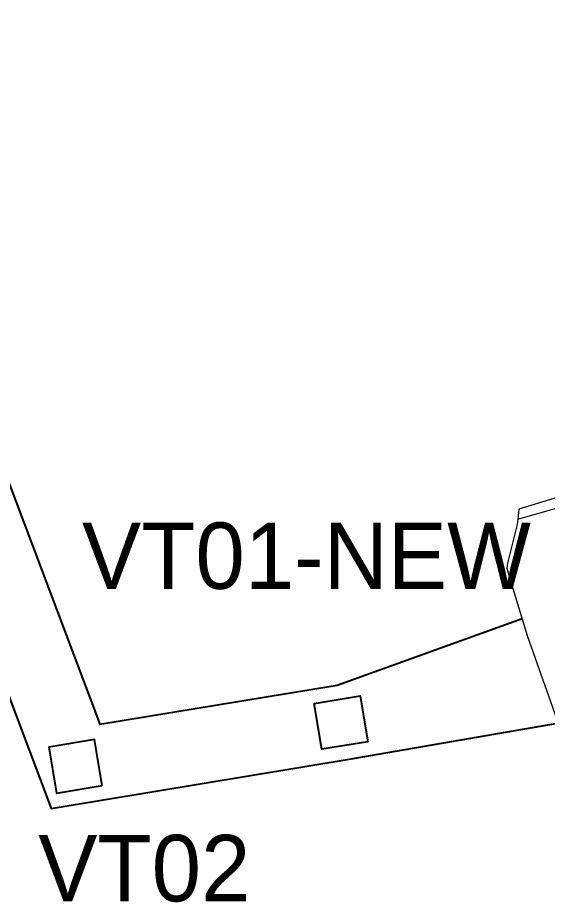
# Model space of a CAD drawing. Header units: inches. Extents: x 543393 to 2689207, y 1841861 to 9121372.
# Drawn here: x 547262.6 to 547422.2, y 1841868.8 to 1842135.2 of the extents above; entities that cross this region are included whole.
import ezdxf
from ezdxf.enums import TextEntityAlignment as Align

# ---------------------------------------------------------------- set-up
doc = ezdxf.new("R2010")
doc.units = ezdxf.units.IN
doc.header["$MEASUREMENT"] = 0
doc.layers.add('A-Wall', color=3, linetype='Continuous', lineweight=30)
doc.layers.add('Level 30', color=7, linetype='Continuous', lineweight=0)
doc.layers.add('NET', color=2, linetype='Continuous')
doc.layers.add('NET THAY', color=4, linetype='Continuous')
doc.styles.add('VHCOUR', font='', dxfattribs={"height": 1.5})
doc.styles.get('VHCOUR').set_extended_font_data('.VnCourier NewH')

# ---------------------------------------------------------------- blocks, each defined once
blk = doc.blocks.new('NVP')
at = {"layer": 'A-Wall'}
for p, q in [((184493.5, 2774.4), (187583.5, 2774.4)), ((188483.5, 2774.4), (188903.5, 2774.4)), ((188793.5, 4774.4), (190193.5, 4774.4)), ((188793.5, 4574.4), (190193.5, 4574.4)), ((189803.5, 2774.4), (195983.5, 2774.4)), ((191393.5, 4574.4), (194393.5, 4573.5)), ((191393.6, 4774.4), (194393.5, 4773.5)), ((194403.5, 2774.4), (195983.5, 2774.4)), ((195593.5, 4774.4), (196993.5, 4774.4)), ((195593.5, 4574.4), (196993.5, 4574.4)), ((198203.5, 2774.4), (204383.5, 2774.4)), ((201193.5, 2774.4), (199003.5, 2774.4)), ((201293.5, 4774.4), (202293.5, 4774.4)), ((201293.5, 4574.4), (202293.5, 4574.4)), ((203493.5, 4774.4), (207393.5, 4774.4)), ((203493.5, 4574.4), (207393.5, 4574.4)), ((205283.5, 2774.4), (205393.5, 2774.4)), ((205593.5, 2774.4), (205703.5, 2774.4)), ((206603.5, 2774.4), (209793.5, 2774.4)), ((208593.5, 4774.4), (211193.5, 4774.4)), ((208593.5, 4574.4), (211193.5, 4574.4)), ((213793.5, 2774.4), (210793.5, 2774.4)), ((213893.5, 4774.4), (212393.5, 4774.4)), ((213893.5, 4574.4), (212393.5, 4574.4)), ((184493.5, 2574.4), (187583.5, 2574.4)), ((188483.5, 2574.4), (188903.5, 2574.4)), ((189803.5, 2574.4), (195983.5, 2574.4)), ((194403.5, 2574.4), (195983.5, 2574.4)), ((198203.5, 2574.4), (204383.5, 2574.4)), ((201193.5, 2574.4), (199003.5, 2574.4)), ((205283.5, 2574.4), (205393.5, 2574.4)), ((205593.5, 2574.4), (205703.5, 2574.4)), ((206603.5, 2574.4), (209793.5, 2574.4)), ((213793.5, 2574.4), (210793.5, 2574.4))]:
    blk.add_line(p, q, dxfattribs=at)
at = {"layer": 'NET THAY'}
for p, q in [((187583.5, 2774.4), (184493.5, 2774.4)), ((195983.5, 2774.4), (190603.5, 2774.4)), ((197303.5, 2774.4), (196883.5, 2774.4)), ((201193.5, 2774.4), (198893.5, 2774.4)), ((209793.5, 2774.4), (206603.5, 2774.4)), ((187583.5, 2574.4), (184493.5, 2574.4)), ((195983.5, 2574.4), (190603.5, 2574.4)), ((197303.5, 2574.4), (196883.5, 2574.4)), ((201193.5, 2574.4), (198893.5, 2574.4)), ((209793.5, 2574.4), (206603.5, 2574.4))]:
    blk.add_line(p, q, dxfattribs=at)

msp = doc.modelspace()

# ---------------------------------------------------------------- linework, layer by layer
at = {"color": 1}
for points in [[(545633.62, 1842956.9), (546019.49, 1842750.33), (546741.26, 1842508.19), (546912.3, 1842380.68), (547193.75, 1842170.87), (547287.36, 1841922.4), (547358.88, 1841934.17), (547414.58, 1841954.25)], [(545616.63, 1842940.36), (546010.5, 1842729.51), (546730.64, 1842487.91), (546898.79, 1842362.57), (547174.93, 1842156.71), (547272.74, 1841897.08), (547363.11, 1841911.96), (547433.96, 1841924.25)]]:
    msp.add_lwpolyline(points, dxfattribs=at)
at = {"color": 7}
msp.add_lwpolyline([(547351.97, 1841928.66), (547365.77, 1841930.96), (547368.07, 1841917.16), (547354.27, 1841914.86), (547351.97, 1841928.66)], dxfattribs=at)
msp.add_lwpolyline([(547288.09, 1841903.97), (547285.82, 1841917.78), (547272.01, 1841915.51), (547274.28, 1841901.7)], close=True, dxfattribs=at)
at = {"layer": 'Level 30', "color": 5, "linetype": 'Continuous', "lineweight": 0, "flags": 128}
msp.add_lwpolyline([(547450.71, 1841998.55), (547413.61, 1841987.15), (547413.28, 1841984.2), (547426.99, 1841988.1)], dxfattribs=at)
at = {"layer": 'Level 30', "color": 5, "lineweight": 0, "flags": 128}
msp.add_lwpolyline([(547413.28, 1841984.2), (547413.1, 1841982.59), (547410.16, 1841970.92), (547410, 1841969.41), (547410.77, 1841966.65), (547416.13, 1841949.18), (547425.02, 1841923.87)], dxfattribs=at)

# ---------------------------------------------------------------- block references
at = {"layer": 'A-Wall', "xscale": 0.001, "yscale": 0.001, "zscale": 0.001, "rotation": 107.0123114188912}
msp.add_blockref('NVP', (547571.49, 1841802.52), dxfattribs=at)

# ---------------------------------------------------------------- texts
at = {"layer": 'NET', "color": 3, "style": 'VHCOUR'}
for s, p in [('VT01-new', (547282, 1841973.18)), ('VT02', (547268.82, 1841879.07))]:
    msp.add_text(s, height=20, dxfattribs=at).set_placement(p, align=Align.MIDDLE_LEFT)

doc.saveas('drawing.dxf')
